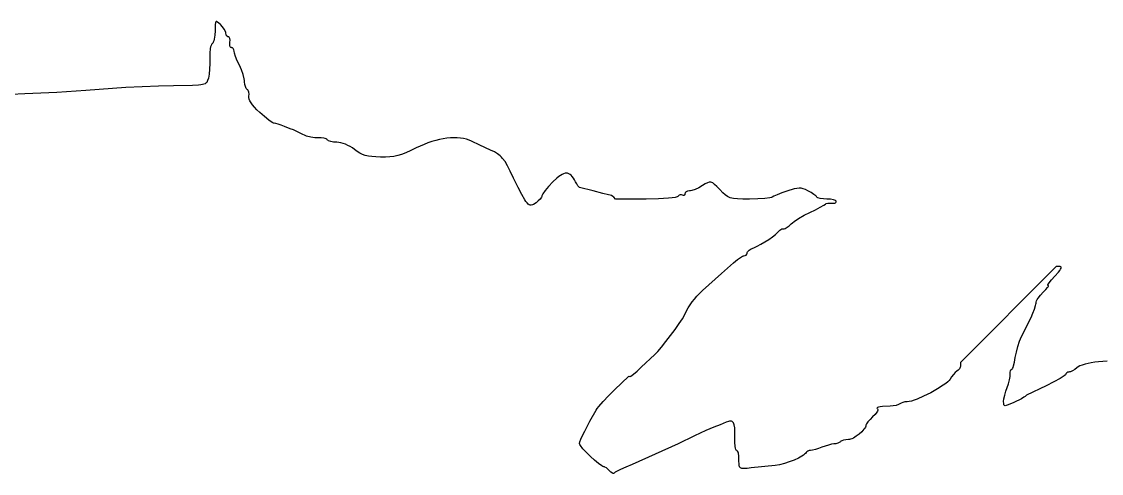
# Model space of a CAD drawing. Extents: x -20.7 to -3.4, y 4.4 to 16.8.
# Drawn here: x -12.048 to -9.462, y 13.263 to 14.344 of the extents above; entities that cross this region are included whole.
import ezdxf

# ---------------------------------------------------------------- set-up
doc = ezdxf.new("R2010")
doc.units = 0
doc.header["$MEASUREMENT"] = 0
doc.layers.add('LAYER_1', color=18, linetype='CONTINUOUS')

msp = doc.modelspace()

# ---------------------------------------------------------------- linework, layer by layer
at = {"layer": 'LAYER_1', "color": 7}
for p, q in [((-11.5849, 14.3366), (-11.5851, 14.3216)), ((-11.5844, 14.3408), (-11.5849, 14.3366)), ((-11.5834, 14.3431), (-11.5844, 14.3408)), ((-11.5827, 14.3436), (-11.5834, 14.3431)), ((-11.5819, 14.3437), (-11.5827, 14.3436)), ((-11.5796, 14.3426), (-11.5819, 14.3437)), ((-11.5764, 14.3402), (-11.5796, 14.3426)), ((-11.5722, 14.3364), (-11.5764, 14.3402)), ((-11.5671, 14.3312), (-11.5722, 14.3364)), ((-11.563, 14.3256), (-11.5671, 14.3312)), ((-11.5857, 14.311), (-11.5871, 14.3017)), ((-11.5851, 14.3216), (-11.5857, 14.311)), ((-11.5603, 14.3203), (-11.563, 14.3256)), ((-11.5595, 14.318), (-11.5603, 14.3203)), ((-11.5592, 14.316), (-11.5595, 14.318)), ((-11.5587, 14.3126), (-11.5592, 14.316)), ((-11.5574, 14.3099), (-11.5587, 14.3126)), ((-11.5555, 14.308), (-11.5574, 14.3099)), ((-11.5544, 14.3075), (-11.5555, 14.308)), ((-11.5531, 14.3073), (-11.5544, 14.3075)), ((-11.552, 14.307), (-11.5531, 14.3073)), ((-11.551, 14.3063), (-11.552, 14.307)), ((-11.5502, 14.3051), (-11.551, 14.3063)), ((-11.5496, 14.3035), (-11.5502, 14.3051)), ((-11.5965, 14.279), (-11.5976, 14.2685)), ((-11.5957, 14.2833), (-11.5965, 14.279)), ((-11.5946, 14.2868), (-11.5957, 14.2833)), ((-11.5934, 14.2894), (-11.5946, 14.2868)), ((-11.592, 14.2909), (-11.5934, 14.2894)), ((-11.5906, 14.2923), (-11.592, 14.2909)), ((-11.5893, 14.2946), (-11.5906, 14.2923)), ((-11.5882, 14.2978), (-11.5893, 14.2946)), ((-11.5871, 14.3017), (-11.5882, 14.2978)), ((-11.55, 14.2893), (-11.5495, 14.2944)), ((-11.5495, 14.2852), (-11.55, 14.2893)), ((-11.549, 14.2994), (-11.5496, 14.3035)), ((-11.5495, 14.2944), (-11.549, 14.2994)), ((-11.5489, 14.2836), (-11.5495, 14.2852)), ((-11.5481, 14.2824), (-11.5489, 14.2836)), ((-11.5471, 14.2817), (-11.5481, 14.2824)), ((-11.5459, 14.2814), (-11.5471, 14.2817)), ((-11.5447, 14.2813), (-11.5459, 14.2814)), ((-11.5435, 14.2808), (-11.5447, 14.2813)), ((-11.5415, 14.279), (-11.5435, 14.2808)), ((-11.5402, 14.2765), (-11.5415, 14.279)), ((-11.5976, 14.2685), (-11.5976, 14.2565)), ((-11.5976, 14.2565), (-11.5975, 14.2434)), ((-11.5396, 14.2733), (-11.5402, 14.2765)), ((-11.5385, 14.2682), (-11.5396, 14.2733)), ((-11.5358, 14.26), (-11.5385, 14.2682)), ((-11.5318, 14.2501), (-11.5358, 14.26)), ((-11.5981, 14.23), (-11.5994, 14.2179)), ((-11.5975, 14.2434), (-11.5981, 14.23)), ((-11.5269, 14.2394), (-11.5318, 14.2501)), ((-11.522, 14.2282), (-11.5269, 14.2394)), ((-11.518, 14.2169), (-11.522, 14.2282)), ((-11.6039, 14.2004), (-11.6051, 14.1983)), ((-11.6029, 14.2028), (-11.6039, 14.2004)), ((-11.6011, 14.2086), (-11.6029, 14.2028)), ((-11.5994, 14.2179), (-11.6011, 14.2086)), ((-11.5152, 14.2069), (-11.518, 14.2169)), ((-11.5145, 14.2027), (-11.5152, 14.2069)), ((-11.5142, 14.1993), (-11.5145, 14.2027)), ((-11.895, 14.1786), (-11.9643, 14.1742)), ((-11.8309, 14.1836), (-11.895, 14.1786)), ((-11.7984, 14.1859), (-11.8309, 14.1836)), ((-11.7599, 14.188), (-11.7984, 14.1859)), ((-11.7203, 14.1894), (-11.7599, 14.188)), ((-11.6845, 14.1902), (-11.7203, 14.1894)), ((-11.639, 14.1908), (-11.6845, 14.1902)), ((-11.6248, 14.1916), (-11.639, 14.1908)), ((-11.6195, 14.1922), (-11.6248, 14.1916)), ((-11.6151, 14.193), (-11.6195, 14.1922)), ((-11.6116, 14.194), (-11.6151, 14.193)), ((-11.6089, 14.1952), (-11.6116, 14.194)), ((-11.6068, 14.1966), (-11.6089, 14.1952)), ((-11.6051, 14.1983), (-11.6068, 14.1966)), ((-11.5136, 14.1935), (-11.5142, 14.1993)), ((-11.5122, 14.1882), (-11.5136, 14.1935)), ((-11.5102, 14.184), (-11.5122, 14.1882)), ((-11.5091, 14.1824), (-11.5102, 14.184)), ((-11.5079, 14.1814), (-11.5091, 14.1824)), ((-11.5067, 14.1804), (-11.5079, 14.1814)), ((-11.5057, 14.179), (-11.5067, 14.1804)), ((-11.5043, 14.1751), (-11.5057, 14.179)), ((-11.5037, 14.1704), (-11.5043, 14.1751)), ((-12.0409, 14.1705), (-12.1269, 14.1671)), ((-11.9643, 14.1742), (-12.0409, 14.1705)), ((-11.5043, 14.1619), (-11.5042, 14.1653)), ((-11.5034, 14.1582), (-11.5043, 14.1619)), ((-11.5042, 14.1653), (-11.5037, 14.1704)), ((-11.5016, 14.154), (-11.5034, 14.1582)), ((-11.4988, 14.1494), (-11.5016, 14.154)), ((-11.495, 14.1443), (-11.4988, 14.1494)), ((-11.4903, 14.1388), (-11.495, 14.1443)), ((-11.4847, 14.1329), (-11.4903, 14.1388)), ((-11.4781, 14.1266), (-11.4847, 14.1329)), ((-11.4665, 14.1164), (-11.4781, 14.1266)), ((-11.4561, 14.108), (-11.4665, 14.1164)), ((-11.448, 14.1024), (-11.4561, 14.108)), ((-11.4452, 14.1008), (-11.448, 14.1024)), ((-11.4433, 14.1003), (-11.4452, 14.1008)), ((-11.4395, 14.0997), (-11.4433, 14.1003)), ((-11.4336, 14.0981), (-11.4395, 14.0997)), ((-11.4265, 14.0957), (-11.4336, 14.0981)), ((-11.4189, 14.0927), (-11.4265, 14.0957)), ((-11.4051, 14.0872), (-11.4189, 14.0927)), ((-11.3975, 14.0844), (-11.4051, 14.0872)), ((-11.3895, 14.0809), (-11.3975, 14.0844)), ((-11.3749, 14.0736), (-11.3895, 14.0809)), ((-11.3706, 14.0717), (-11.3749, 14.0736)), ((-11.3659, 14.0699), (-11.3706, 14.0717)), ((-11.356, 14.0671), (-11.3659, 14.0699)), ((-11.3462, 14.0655), (-11.356, 14.0671)), ((-11.3417, 14.0653), (-11.3462, 14.0655)), ((-11.3378, 14.0654), (-11.3417, 14.0653)), ((-11.3306, 14.0656), (-11.3378, 14.0654)), ((-11.3242, 14.0649), (-11.3306, 14.0656)), ((-11.3215, 14.0642), (-11.3242, 14.0649)), ((-11.3192, 14.0633), (-11.3215, 14.0642)), ((-11.3175, 14.0623), (-11.3192, 14.0633)), ((-11.3164, 14.0611), (-11.3175, 14.0623)), ((-11.3152, 14.0599), (-11.3164, 14.0611)), ((-11.3134, 14.0587), (-11.3152, 14.0599)), ((-11.308, 14.0568), (-11.3134, 14.0587)), ((-11.301, 14.0555), (-11.308, 14.0568)), ((-11.2932, 14.055), (-11.301, 14.0555)), ((-11.2887, 14.0547), (-11.2932, 14.055)), ((-11.2837, 14.0537), (-11.2887, 14.0547)), ((-11.2784, 14.0521), (-11.2837, 14.0537)), ((-11.2728, 14.0501), (-11.2784, 14.0521)), ((-11.2672, 14.0475), (-11.2728, 14.0501)), ((-11.2616, 14.0446), (-11.2672, 14.0475)), ((-11.0938, 14.0459), (-11.1031, 14.0414)), ((-11.0845, 14.0499), (-11.0938, 14.0459)), ((-11.0751, 14.0535), (-11.0845, 14.0499)), ((-11.0658, 14.0566), (-11.0751, 14.0535)), ((-11.0565, 14.0592), (-11.0658, 14.0566)), ((-11.0474, 14.0615), (-11.0565, 14.0592)), ((-11.0384, 14.0632), (-11.0474, 14.0615)), ((-11.0296, 14.0645), (-11.0384, 14.0632)), ((-11.0211, 14.0653), (-11.0296, 14.0645)), ((-11.0128, 14.0656), (-11.0211, 14.0653)), ((-11.0048, 14.0654), (-11.0128, 14.0656)), ((-10.9971, 14.0648), (-11.0048, 14.0654)), ((-10.9898, 14.0637), (-10.9971, 14.0648)), ((-10.9829, 14.0621), (-10.9898, 14.0637)), ((-10.9765, 14.0599), (-10.9829, 14.0621)), ((-10.9705, 14.0573), (-10.9765, 14.0599)), ((-10.9505, 14.0477), (-10.9705, 14.0573)), ((-10.925, 14.036), (-10.9505, 14.0477)), ((-11.2561, 14.0413), (-11.2616, 14.0446)), ((-11.2511, 14.0377), (-11.2561, 14.0413)), ((-11.2444, 14.033), (-11.2511, 14.0377)), ((-11.2381, 14.0291), (-11.2444, 14.033)), ((-11.2318, 14.026), (-11.2381, 14.0291)), ((-11.2251, 14.0237), (-11.2318, 14.026)), ((-11.2177, 14.0219), (-11.2251, 14.0237)), ((-11.2094, 14.0207), (-11.2177, 14.0219)), ((-11.1997, 14.02), (-11.2094, 14.0207)), ((-11.1884, 14.0196), (-11.1997, 14.02)), ((-11.1766, 14.0195), (-11.1884, 14.0196)), ((-11.1662, 14.02), (-11.1766, 14.0195)), ((-11.1567, 14.0211), (-11.1662, 14.02)), ((-11.1475, 14.023), (-11.1567, 14.0211)), ((-11.1381, 14.0259), (-11.1475, 14.023)), ((-11.1279, 14.0298), (-11.1381, 14.0259)), ((-11.1164, 14.0349), (-11.1279, 14.0298)), ((-11.1031, 14.0414), (-11.1164, 14.0349)), ((-10.9159, 14.0317), (-10.925, 14.036)), ((-10.9084, 14.0273), (-10.9159, 14.0317)), ((-10.9019, 14.0224), (-10.9084, 14.0273)), ((-10.899, 14.0196), (-10.9019, 14.0224)), ((-10.8962, 14.0164), (-10.899, 14.0196)), ((-10.8905, 14.0086), (-10.8962, 14.0164)), ((-10.8846, 13.9985), (-10.8905, 14.0086)), ((-10.8779, 13.9857), (-10.8846, 13.9985)), ((-10.87, 13.9693), (-10.8779, 13.9857)), ((-10.8591, 13.9469), (-10.87, 13.9693)), ((-10.7661, 13.9692), (-10.7759, 13.96)), ((-10.7617, 13.9728), (-10.7661, 13.9692)), ((-10.7576, 13.9758), (-10.7617, 13.9728)), ((-10.7537, 13.9781), (-10.7576, 13.9758)), ((-10.7501, 13.9797), (-10.7537, 13.9781)), ((-10.7467, 13.9807), (-10.7501, 13.9797)), ((-10.7435, 13.9811), (-10.7467, 13.9807)), ((-10.7405, 13.9807), (-10.7435, 13.9811)), ((-10.7375, 13.9798), (-10.7405, 13.9807)), ((-10.7347, 13.9781), (-10.7375, 13.9798)), ((-10.732, 13.9759), (-10.7347, 13.9781)), ((-10.7294, 13.9729), (-10.732, 13.9759)), ((-10.7267, 13.9693), (-10.7294, 13.9729)), ((-10.7241, 13.9651), (-10.7267, 13.9693)), ((-10.8504, 13.9298), (-10.8591, 13.9469)), ((-10.7862, 13.9492), (-10.7946, 13.9393)), ((-10.7759, 13.96), (-10.7862, 13.9492)), ((-10.7215, 13.9601), (-10.7241, 13.9651)), ((-10.7187, 13.9552), (-10.7215, 13.9601)), ((-10.7159, 13.951), (-10.7187, 13.9552)), ((-10.7135, 13.9481), (-10.7159, 13.951)), ((-10.7118, 13.9469), (-10.7135, 13.9481)), ((-10.6794, 13.9385), (-10.7118, 13.9469)), ((-10.4354, 13.9423), (-10.4432, 13.9396)), ((-10.4266, 13.9463), (-10.4354, 13.9423)), ((-10.4178, 13.9513), (-10.4266, 13.9463)), ((-10.4109, 13.9554), (-10.4178, 13.9513)), ((-10.4055, 13.9583), (-10.4109, 13.9554)), ((-10.4011, 13.9597), (-10.4055, 13.9583)), ((-10.3991, 13.9598), (-10.4011, 13.9597)), ((-10.3971, 13.9596), (-10.3991, 13.9598)), ((-10.3951, 13.9589), (-10.3971, 13.9596)), ((-10.3931, 13.9578), (-10.3951, 13.9589)), ((-10.3886, 13.9543), (-10.3931, 13.9578)), ((-10.3831, 13.9489), (-10.3886, 13.9543)), ((-10.376, 13.9416), (-10.3831, 13.9489)), ((-10.3691, 13.9343), (-10.376, 13.9416)), ((-10.198, 13.9434), (-10.2152, 13.938)), ((-10.1915, 13.9447), (-10.198, 13.9434)), ((-10.186, 13.9452), (-10.1915, 13.9447)), ((-10.181, 13.9449), (-10.186, 13.9452)), ((-10.1761, 13.9437), (-10.181, 13.9449)), ((-10.1709, 13.9416), (-10.1761, 13.9437)), ((-10.1649, 13.9387), (-10.1709, 13.9416)), ((-10.8434, 13.9176), (-10.8504, 13.9298)), ((-10.8404, 13.9131), (-10.8434, 13.9176)), ((-10.8064, 13.9191), (-10.8108, 13.9145)), ((-10.8034, 13.9233), (-10.8064, 13.9191)), ((-10.8026, 13.9252), (-10.8034, 13.9233)), ((-10.8023, 13.9267), (-10.8026, 13.9252)), ((-10.8018, 13.9287), (-10.8023, 13.9267)), ((-10.8002, 13.9315), (-10.8018, 13.9287)), ((-10.7946, 13.9393), (-10.8002, 13.9315)), ((-10.6565, 13.9325), (-10.6794, 13.9385)), ((-10.6424, 13.9294), (-10.6565, 13.9325)), ((-10.639, 13.9285), (-10.6424, 13.9294)), ((-10.6355, 13.9272), (-10.639, 13.9285)), ((-10.6324, 13.9255), (-10.6355, 13.9272)), ((-10.63, 13.9236), (-10.6324, 13.9255)), ((-10.6255, 13.9191), (-10.63, 13.9236)), ((-10.5526, 13.9191), (-10.6255, 13.9191)), ((-10.523, 13.9196), (-10.5526, 13.9191)), ((-10.499, 13.921), (-10.523, 13.9196)), ((-10.4898, 13.922), (-10.499, 13.921)), ((-10.4826, 13.9231), (-10.4898, 13.922)), ((-10.4778, 13.9243), (-10.4826, 13.9231)), ((-10.4763, 13.925), (-10.4778, 13.9243)), ((-10.4756, 13.9257), (-10.4763, 13.925)), ((-10.4735, 13.928), (-10.4756, 13.9257)), ((-10.4709, 13.9293), (-10.4735, 13.928)), ((-10.4681, 13.9295), (-10.4709, 13.9293)), ((-10.4655, 13.9286), (-10.4681, 13.9295)), ((-10.4631, 13.9277), (-10.4655, 13.9286)), ((-10.4621, 13.9277), (-10.4631, 13.9277)), ((-10.4612, 13.928), (-10.4621, 13.9277)), ((-10.4605, 13.9285), (-10.4612, 13.928)), ((-10.4599, 13.9293), (-10.4605, 13.9285)), ((-10.4595, 13.9317), (-10.4599, 13.9293)), ((-10.4592, 13.9331), (-10.4595, 13.9317)), ((-10.4586, 13.9344), (-10.4592, 13.9331)), ((-10.4576, 13.9355), (-10.4586, 13.9344)), ((-10.4564, 13.9365), (-10.4576, 13.9355)), ((-10.453, 13.938), (-10.4564, 13.9365)), ((-10.4489, 13.9386), (-10.453, 13.938)), ((-10.4464, 13.9388), (-10.4489, 13.9386)), ((-10.4432, 13.9396), (-10.4464, 13.9388)), ((-10.3631, 13.9289), (-10.3691, 13.9343)), ((-10.3573, 13.9249), (-10.3631, 13.9289)), ((-10.3543, 13.9234), (-10.3573, 13.9249)), ((-10.351, 13.9222), (-10.3543, 13.9234)), ((-10.3474, 13.9212), (-10.351, 13.9222)), ((-10.3433, 13.9205), (-10.3474, 13.9212)), ((-10.3336, 13.9196), (-10.3433, 13.9205)), ((-10.321, 13.9192), (-10.3336, 13.9196)), ((-10.3047, 13.9191), (-10.321, 13.9192)), ((-10.2849, 13.9195), (-10.3047, 13.9191)), ((-10.2681, 13.9204), (-10.2849, 13.9195)), ((-10.256, 13.9217), (-10.2681, 13.9204)), ((-10.2523, 13.9225), (-10.256, 13.9217)), ((-10.2504, 13.9233), (-10.2523, 13.9225)), ((-10.2463, 13.9258), (-10.2504, 13.9233)), ((-10.2383, 13.9294), (-10.2463, 13.9258)), ((-10.2276, 13.9336), (-10.2383, 13.9294)), ((-10.2152, 13.938), (-10.2276, 13.9336)), ((-10.1573, 13.9345), (-10.1649, 13.9387)), ((-10.1507, 13.9303), (-10.1573, 13.9345)), ((-10.1459, 13.9267), (-10.1507, 13.9303)), ((-10.1444, 13.9252), (-10.1459, 13.9267)), ((-10.1435, 13.924), (-10.1444, 13.9252)), ((-10.1427, 13.923), (-10.1435, 13.924)), ((-10.141, 13.9221), (-10.1427, 13.923)), ((-10.1355, 13.9206), (-10.141, 13.9221)), ((-10.128, 13.9195), (-10.1355, 13.9206)), ((-10.1193, 13.9191), (-10.128, 13.9195)), ((-10.1107, 13.9187), (-10.1193, 13.9191)), ((-10.1037, 13.9174), (-10.1107, 13.9187)), ((-10.101, 13.9165), (-10.1037, 13.9174)), ((-10.0989, 13.9155), (-10.101, 13.9165)), ((-10.8376, 13.9097), (-10.8404, 13.9131)), ((-10.835, 13.9072), (-10.8376, 13.9097)), ((-10.8325, 13.9056), (-10.835, 13.9072)), ((-10.83, 13.9048), (-10.8325, 13.9056)), ((-10.8275, 13.9047), (-10.83, 13.9048)), ((-10.8249, 13.9052), (-10.8275, 13.9047)), ((-10.8222, 13.9064), (-10.8249, 13.9052)), ((-10.8161, 13.9102), (-10.8222, 13.9064)), ((-10.8108, 13.9145), (-10.8161, 13.9102)), ((-10.1602, 13.8872), (-10.1468, 13.8936)), ((-10.1468, 13.8936), (-10.1353, 13.8994)), ((-10.1353, 13.8994), (-10.127, 13.9041)), ((-10.127, 13.9041), (-10.123, 13.9068)), ((-10.123, 13.9068), (-10.1222, 13.9076)), ((-10.1222, 13.9076), (-10.1209, 13.9083)), ((-10.1209, 13.9083), (-10.1174, 13.9092)), ((-10.1174, 13.9092), (-10.1131, 13.9095)), ((-10.1131, 13.9095), (-10.1085, 13.9091)), ((-10.1085, 13.9091), (-10.1041, 13.9089)), ((-10.1041, 13.9089), (-10.1005, 13.9096)), ((-10.1005, 13.9096), (-10.0991, 13.9103)), ((-10.0991, 13.9103), (-10.0981, 13.9111)), ((-10.0976, 13.9144), (-10.0989, 13.9155)), ((-10.0981, 13.9111), (-10.0974, 13.9121)), ((-10.0972, 13.9132), (-10.0976, 13.9144)), ((-10.0974, 13.9121), (-10.0972, 13.9132)), ((-10.2021, 13.8625), (-10.1981, 13.8656)), ((-10.1981, 13.8656), (-10.1874, 13.8728)), ((-10.1874, 13.8728), (-10.1743, 13.8803)), ((-10.1743, 13.8803), (-10.1602, 13.8872)), ((-10.2424, 13.8346), (-10.2369, 13.8395)), ((-10.2369, 13.8395), (-10.2351, 13.8415)), ((-10.2351, 13.8415), (-10.2341, 13.8431)), ((-10.2341, 13.8431), (-10.2326, 13.845)), ((-10.2326, 13.845), (-10.2302, 13.8466)), ((-10.2302, 13.8466), (-10.2271, 13.8476)), ((-10.2271, 13.8476), (-10.2238, 13.848)), ((-10.2238, 13.848), (-10.2219, 13.8482)), ((-10.2219, 13.8482), (-10.2198, 13.8489)), ((-10.2198, 13.8489), (-10.2149, 13.8515)), ((-10.2149, 13.8515), (-10.2097, 13.8552)), ((-10.2097, 13.8552), (-10.2049, 13.8598)), ((-10.2049, 13.8598), (-10.2021, 13.8625)), ((-10.2778, 13.8109), (-10.2682, 13.8166)), ((-10.2682, 13.8166), (-10.2587, 13.8227)), ((-10.2587, 13.8227), (-10.2499, 13.8289)), ((-10.2499, 13.8289), (-10.2424, 13.8346)), ((-10.3129, 13.7852), (-10.3112, 13.7873)), ((-10.3112, 13.7873), (-10.3108, 13.7886)), ((-10.3108, 13.7886), (-10.3107, 13.7899)), ((-10.3107, 13.7899), (-10.3103, 13.7914)), ((-10.3103, 13.7914), (-10.3094, 13.793)), ((-10.3094, 13.793), (-10.3079, 13.7947)), ((-10.3079, 13.7947), (-10.3059, 13.7964)), ((-10.3059, 13.7964), (-10.3007, 13.7998)), ((-10.3007, 13.7998), (-10.2944, 13.8027)), ((-10.2944, 13.8027), (-10.2867, 13.8061)), ((-10.2867, 13.8061), (-10.2778, 13.8109)), ((-10.3722, 13.741), (-10.343, 13.7665)), ((-10.343, 13.7665), (-10.3333, 13.7745)), ((-10.3333, 13.7745), (-10.3262, 13.7796)), ((-10.3262, 13.7796), (-10.3213, 13.7824)), ((-10.3213, 13.7824), (-10.3195, 13.7831)), ((-10.3195, 13.7831), (-10.3181, 13.7833)), ((-10.3181, 13.7833), (-10.3152, 13.7838)), ((-10.3152, 13.7838), (-10.3129, 13.7852)), ((-10.4174, 13.6999), (-10.3722, 13.741)), ((-9.5701, 13.7574), (-9.7996, 13.5276)), ((-9.5813, 13.726), (-9.5732, 13.7348)), ((-9.5732, 13.7348), (-9.5646, 13.7443)), ((-9.5606, 13.7574), (-9.5701, 13.7574)), ((-9.5646, 13.7443), (-9.5616, 13.7481)), ((-9.5616, 13.7481), (-9.5596, 13.7514)), ((-9.5589, 13.757), (-9.5606, 13.7574)), ((-9.5596, 13.7514), (-9.5584, 13.754)), ((-9.5584, 13.7565), (-9.5589, 13.757)), ((-9.5582, 13.7559), (-9.5584, 13.7565)), ((-9.5584, 13.754), (-9.5582, 13.7559)), ((-9.5908, 13.7075), (-9.5896, 13.7094)), ((-9.5903, 13.7126), (-9.59, 13.7139)), ((-9.5901, 13.7122), (-9.5903, 13.7126)), ((-9.5897, 13.7121), (-9.5901, 13.7122)), ((-9.59, 13.7139), (-9.5889, 13.716)), ((-9.5889, 13.7118), (-9.5897, 13.7121)), ((-9.5896, 13.7094), (-9.5889, 13.7109)), ((-9.5889, 13.716), (-9.5871, 13.7188)), ((-9.5889, 13.7109), (-9.5889, 13.7118)), ((-9.5871, 13.7188), (-9.5813, 13.726)), ((-10.4369, 13.6798), (-10.4311, 13.6864)), ((-10.4311, 13.6864), (-10.4247, 13.693)), ((-10.4247, 13.693), (-10.4174, 13.6999)), ((-9.6134, 13.682), (-9.608, 13.6893)), ((-9.608, 13.6893), (-9.6013, 13.6963)), ((-9.6013, 13.6963), (-9.5951, 13.7024)), ((-9.5951, 13.7024), (-9.5908, 13.7075)), ((-10.4563, 13.6502), (-10.4517, 13.6586)), ((-10.4517, 13.6586), (-10.447, 13.6661)), ((-10.447, 13.6661), (-10.4421, 13.6732)), ((-10.4421, 13.6732), (-10.4369, 13.6798)), ((-9.622, 13.6557), (-9.6194, 13.6641)), ((-9.6194, 13.6641), (-9.6187, 13.6675)), ((-9.6187, 13.6675), (-9.6184, 13.6701)), ((-9.6184, 13.6701), (-9.6181, 13.6725)), ((-9.6181, 13.6725), (-9.6171, 13.6753)), ((-9.6171, 13.6753), (-9.6155, 13.6785)), ((-9.6155, 13.6785), (-9.6134, 13.682)), ((-10.4734, 13.6212), (-10.4657, 13.6328)), ((-10.4657, 13.6328), (-10.4609, 13.641)), ((-10.4609, 13.641), (-10.4563, 13.6502)), ((-9.6534, 13.5899), (-9.6305, 13.6358)), ((-9.6305, 13.6358), (-9.6258, 13.6459)), ((-9.6258, 13.6459), (-9.622, 13.6557)), ((-10.4941, 13.5925), (-10.4831, 13.6073)), ((-10.4831, 13.6073), (-10.4734, 13.6212)), ((-10.5053, 13.5779), (-10.4941, 13.5925)), ((-9.6579, 13.5791), (-9.6556, 13.5849)), ((-9.6556, 13.5849), (-9.6534, 13.5899)), ((-10.5313, 13.5472), (-10.5248, 13.554)), ((-10.5248, 13.554), (-10.5158, 13.5646)), ((-10.5158, 13.5646), (-10.5053, 13.5779)), ((-9.6657, 13.5524), (-9.6622, 13.5661)), ((-9.6622, 13.5661), (-9.6579, 13.5791)), ((-10.564, 13.5168), (-10.5313, 13.5472)), ((-9.6723, 13.5198), (-9.67, 13.5288)), ((-9.67, 13.5288), (-9.6681, 13.5397)), ((-9.6681, 13.5397), (-9.6657, 13.5524)), ((-9.4777, 13.5284), (-9.4861, 13.5271)), ((-9.4691, 13.5293), (-9.4777, 13.5284)), ((-9.4481, 13.5308), (-9.4691, 13.5293)), ((-10.5827, 13.5003), (-10.5741, 13.5076)), ((-10.5741, 13.5076), (-10.564, 13.5168)), ((-9.8123, 13.504), (-9.8166, 13.4994)), ((-9.8083, 13.507), (-9.8123, 13.504)), ((-9.8049, 13.5097), (-9.8083, 13.507)), ((-9.8022, 13.513), (-9.8049, 13.5097)), ((-9.8003, 13.5165), (-9.8022, 13.513)), ((-9.7998, 13.5183), (-9.8003, 13.5165)), ((-9.7996, 13.5199), (-9.7998, 13.5183)), ((-9.7996, 13.5276), (-9.7996, 13.5199)), ((-9.6806, 13.5047), (-9.68, 13.5083)), ((-9.6803, 13.5003), (-9.6806, 13.5047)), ((-9.68, 13.5083), (-9.6788, 13.5107)), ((-9.6788, 13.5107), (-9.6779, 13.5113)), ((-9.6779, 13.5113), (-9.677, 13.5116)), ((-9.677, 13.5116), (-9.6759, 13.5122)), ((-9.6759, 13.5122), (-9.6747, 13.5138)), ((-9.6747, 13.5138), (-9.6735, 13.5164)), ((-9.6735, 13.5164), (-9.6723, 13.5198)), ((-9.5467, 13.5019), (-9.5471, 13.5009)), ((-9.5451, 13.5036), (-9.5467, 13.5019)), ((-9.5426, 13.5047), (-9.5451, 13.5036)), ((-9.5397, 13.5051), (-9.5426, 13.5047)), ((-9.538, 13.5053), (-9.5397, 13.5051)), ((-9.5359, 13.5059), (-9.538, 13.5053)), ((-9.531, 13.5081), (-9.5359, 13.5059)), ((-9.5258, 13.5114), (-9.531, 13.5081)), ((-9.5208, 13.5154), (-9.5258, 13.5114)), ((-9.5176, 13.5176), (-9.5208, 13.5154)), ((-9.5132, 13.5198), (-9.5176, 13.5176)), ((-9.5077, 13.5218), (-9.5132, 13.5198)), ((-9.5012, 13.5238), (-9.5077, 13.5218)), ((-9.4939, 13.5255), (-9.5012, 13.5238)), ((-9.4861, 13.5271), (-9.4939, 13.5255)), ((-10.6286, 13.4622), (-10.5939, 13.4954)), ((-10.5939, 13.4954), (-10.5917, 13.4942)), ((-10.5917, 13.4942), (-10.5908, 13.4944)), ((-10.5908, 13.4944), (-10.5889, 13.4956)), ((-10.5889, 13.4956), (-10.5827, 13.5003)), ((-9.8348, 13.4778), (-9.8407, 13.4736)), ((-9.83, 13.4818), (-9.8348, 13.4778)), ((-9.8264, 13.4853), (-9.83, 13.4818)), ((-9.8242, 13.4884), (-9.8264, 13.4853)), ((-9.8207, 13.494), (-9.8242, 13.4884)), ((-9.8166, 13.4994), (-9.8207, 13.494)), ((-9.6874, 13.4681), (-9.6841, 13.4771)), ((-9.6841, 13.4771), (-9.6817, 13.4862)), ((-9.6817, 13.4862), (-9.6804, 13.4942)), ((-9.6804, 13.4942), (-9.6802, 13.4976)), ((-9.6802, 13.4976), (-9.6803, 13.5003)), ((-9.576, 13.4815), (-9.5942, 13.4724)), ((-9.5611, 13.4897), (-9.576, 13.4815)), ((-9.551, 13.4961), (-9.5611, 13.4897)), ((-9.5482, 13.4984), (-9.551, 13.4961)), ((-9.5473, 13.4999), (-9.5482, 13.4984)), ((-9.5471, 13.5009), (-9.5473, 13.4999)), ((-10.6427, 13.4482), (-10.6286, 13.4622)), ((-9.8709, 13.4556), (-9.8877, 13.4473)), ((-9.8548, 13.4646), (-9.8709, 13.4556)), ((-9.8407, 13.4736), (-9.8548, 13.4646)), ((-9.6935, 13.4496), (-9.6908, 13.459)), ((-9.6908, 13.459), (-9.6874, 13.4681)), ((-9.6411, 13.4501), (-9.6443, 13.4469)), ((-9.5942, 13.4724), (-9.6411, 13.4501)), ((-10.666, 13.4224), (-10.6557, 13.4344)), ((-10.6557, 13.4344), (-10.6427, 13.4482)), ((-9.9536, 13.4254), (-9.9606, 13.4241)), ((-9.948, 13.4271), (-9.9536, 13.4254)), ((-9.946, 13.4281), (-9.948, 13.4271)), ((-9.9446, 13.4291), (-9.946, 13.4281)), ((-9.9417, 13.431), (-9.9446, 13.4291)), ((-9.9375, 13.4325), (-9.9417, 13.431)), ((-9.9324, 13.4336), (-9.9375, 13.4325)), ((-9.9271, 13.4339), (-9.9324, 13.4336)), ((-9.9227, 13.4344), (-9.9271, 13.4339)), ((-9.9172, 13.4357), (-9.9227, 13.4344)), ((-9.9107, 13.4377), (-9.9172, 13.4357)), ((-9.9035, 13.4404), (-9.9107, 13.4377)), ((-9.8877, 13.4473), (-9.9035, 13.4404)), ((-9.6961, 13.4343), (-9.6954, 13.441)), ((-9.696, 13.4301), (-9.6961, 13.4343)), ((-9.6956, 13.4271), (-9.696, 13.4301)), ((-9.6947, 13.4252), (-9.6956, 13.4271)), ((-9.6954, 13.441), (-9.6935, 13.4496)), ((-9.6939, 13.4247), (-9.6947, 13.4252)), ((-9.6928, 13.4245), (-9.6939, 13.4247)), ((-9.6899, 13.4248), (-9.6928, 13.4245)), ((-9.6856, 13.4263), (-9.6899, 13.4248)), ((-9.6718, 13.4324), (-9.6856, 13.4263)), ((-9.6537, 13.4413), (-9.6718, 13.4324)), ((-9.6475, 13.4447), (-9.6537, 13.4413)), ((-9.6443, 13.4469), (-9.6475, 13.4447)), ((-10.6871, 13.3879), (-10.6722, 13.414)), ((-10.6722, 13.414), (-10.6697, 13.4177)), ((-10.6697, 13.4177), (-10.666, 13.4224)), ((-10.004, 13.4038), (-10.0099, 13.3977)), ((-9.9998, 13.4095), (-10.004, 13.4038)), ((-9.9985, 13.4119), (-9.9998, 13.4095)), ((-9.9986, 13.4205), (-9.9996, 13.4195)), ((-9.9996, 13.4195), (-9.9993, 13.4183)), ((-9.9993, 13.4183), (-9.9981, 13.4168)), ((-9.9962, 13.4213), (-9.9986, 13.4205)), ((-9.9977, 13.414), (-9.9985, 13.4119)), ((-9.9981, 13.4168), (-9.9976, 13.4157)), ((-9.9976, 13.4157), (-9.9977, 13.414)), ((-9.9922, 13.4219), (-9.9962, 13.4213)), ((-9.9864, 13.4225), (-9.9922, 13.4219)), ((-9.9683, 13.4234), (-9.9864, 13.4225)), ((-9.9606, 13.4241), (-9.9683, 13.4234)), ((-10.6997, 13.3637), (-10.6871, 13.3879)), ((-10.3905, 13.3733), (-10.4098, 13.3649)), ((-10.3754, 13.379), (-10.3905, 13.3733)), ((-10.3611, 13.3849), (-10.3754, 13.379)), ((-10.3551, 13.3871), (-10.3611, 13.3849)), ((-10.3525, 13.3876), (-10.3551, 13.3871)), ((-10.3502, 13.3877), (-10.3525, 13.3876)), ((-10.3481, 13.3873), (-10.3502, 13.3877)), ((-10.3463, 13.3865), (-10.3481, 13.3873)), ((-10.3448, 13.3853), (-10.3463, 13.3865)), ((-10.3434, 13.3835), (-10.3448, 13.3853)), ((-10.3423, 13.3813), (-10.3434, 13.3835)), ((-10.3414, 13.3785), (-10.3423, 13.3813)), ((-10.3402, 13.3714), (-10.3414, 13.3785)), ((-10.0273, 13.3735), (-10.0288, 13.3709)), ((-10.0263, 13.3759), (-10.0273, 13.3735)), ((-10.026, 13.3781), (-10.0263, 13.3759)), ((-10.0257, 13.3793), (-10.026, 13.3781)), ((-10.0247, 13.3811), (-10.0257, 13.3793)), ((-10.0213, 13.3858), (-10.0247, 13.3811)), ((-10.0162, 13.3915), (-10.0213, 13.3858)), ((-10.0099, 13.3977), (-10.0162, 13.3915)), ((-10.7085, 13.3445), (-10.7047, 13.3532)), ((-10.7047, 13.3532), (-10.6997, 13.3637)), ((-10.437, 13.3523), (-10.4756, 13.3337)), ((-10.4098, 13.3649), (-10.437, 13.3523)), ((-10.3397, 13.362), (-10.3402, 13.3714)), ((-10.3398, 13.3502), (-10.3397, 13.362)), ((-10.3397, 13.3375), (-10.3398, 13.3502)), ((-10.056, 13.3473), (-10.0594, 13.3457)), ((-10.0491, 13.3515), (-10.056, 13.3473)), ((-10.0422, 13.3567), (-10.0491, 13.3515)), ((-10.0359, 13.3624), (-10.0422, 13.3567)), ((-10.0308, 13.3681), (-10.0359, 13.3624)), ((-10.0288, 13.3709), (-10.0308, 13.3681)), ((-10.7118, 13.3338), (-10.7109, 13.3379)), ((-10.7112, 13.3318), (-10.7118, 13.3338)), ((-10.7096, 13.329), (-10.7112, 13.3318)), ((-10.7109, 13.3379), (-10.7085, 13.3445)), ((-10.7039, 13.3217), (-10.7096, 13.329)), ((-10.6957, 13.3127), (-10.7039, 13.3217)), ((-10.4756, 13.3337), (-10.5856, 13.2842)), ((-10.3389, 13.3271), (-10.3397, 13.3375)), ((-10.3382, 13.3231), (-10.3389, 13.3271)), ((-10.3374, 13.3201), (-10.3382, 13.3231)), ((-10.1393, 13.3221), (-10.147, 13.3197)), ((-10.1316, 13.325), (-10.1393, 13.3221)), ((-10.1236, 13.328), (-10.1316, 13.325)), ((-10.1155, 13.3305), (-10.1236, 13.328)), ((-10.1082, 13.3323), (-10.1155, 13.3305)), ((-10.1026, 13.3331), (-10.1082, 13.3323)), ((-10.098, 13.3337), (-10.1026, 13.3331)), ((-10.0935, 13.3349), (-10.098, 13.3337)), ((-10.0897, 13.3366), (-10.0935, 13.3349)), ((-10.0869, 13.3385), (-10.0897, 13.3366)), ((-10.0857, 13.3395), (-10.0869, 13.3385)), ((-10.0839, 13.3404), (-10.0857, 13.3395)), ((-10.0794, 13.342), (-10.0839, 13.3404)), ((-10.0739, 13.343), (-10.0794, 13.342)), ((-10.0681, 13.3434), (-10.0739, 13.343)), ((-10.0655, 13.3436), (-10.0681, 13.3434)), ((-10.0626, 13.3444), (-10.0655, 13.3436)), ((-10.0594, 13.3457), (-10.0626, 13.3444)), ((-10.686, 13.3032), (-10.6957, 13.3127)), ((-10.6759, 13.294), (-10.686, 13.3032)), ((-10.3365, 13.3182), (-10.3374, 13.3201)), ((-10.3354, 13.3175), (-10.3365, 13.3182)), ((-10.3343, 13.317), (-10.3354, 13.3175)), ((-10.3333, 13.3157), (-10.3343, 13.317)), ((-10.3324, 13.3136), (-10.3333, 13.3157)), ((-10.3316, 13.3109), (-10.3324, 13.3136)), ((-10.3305, 13.3037), (-10.3316, 13.3109)), ((-10.3301, 13.295), (-10.3305, 13.3037)), ((-10.3296, 13.282), (-10.3301, 13.295)), ((-10.1878, 13.2991), (-10.1982, 13.2944)), ((-10.1792, 13.3039), (-10.1878, 13.2991)), ((-10.1757, 13.3062), (-10.1792, 13.3039)), ((-10.1728, 13.3085), (-10.1757, 13.3062)), ((-10.1707, 13.3106), (-10.1728, 13.3085)), ((-10.1694, 13.3126), (-10.1707, 13.3106)), ((-10.1679, 13.3145), (-10.1694, 13.3126)), ((-10.1653, 13.3161), (-10.1679, 13.3145)), ((-10.1621, 13.3171), (-10.1653, 13.3161)), ((-10.1585, 13.3175), (-10.1621, 13.3171)), ((-10.1537, 13.3181), (-10.1585, 13.3175)), ((-10.147, 13.3197), (-10.1537, 13.3181)), ((-10.6665, 13.2861), (-10.6759, 13.294)), ((-10.6588, 13.2807), (-10.6665, 13.2861)), ((-10.6559, 13.2792), (-10.6588, 13.2807)), ((-10.6538, 13.2787), (-10.6559, 13.2792)), ((-10.6526, 13.2785), (-10.6538, 13.2787)), ((-10.6511, 13.2779), (-10.6526, 13.2785)), ((-10.6477, 13.2757), (-10.6511, 13.2779)), ((-10.644, 13.2726), (-10.6477, 13.2757)), ((-10.6403, 13.2687), (-10.644, 13.2726)), ((-10.6141, 13.272), (-10.6237, 13.2671)), ((-10.601, 13.2779), (-10.6141, 13.272)), ((-10.5856, 13.2842), (-10.601, 13.2779)), ((-10.3285, 13.2781), (-10.3296, 13.282)), ((-10.3276, 13.2767), (-10.3285, 13.2781)), ((-10.3264, 13.2757), (-10.3276, 13.2767)), ((-10.3249, 13.2749), (-10.3264, 13.2757)), ((-10.323, 13.2744), (-10.3249, 13.2749)), ((-10.3178, 13.2741), (-10.323, 13.2744)), ((-10.3106, 13.2746), (-10.3178, 13.2741)), ((-10.301, 13.2756), (-10.3106, 13.2746)), ((-10.2437, 13.2817), (-10.301, 13.2756)), ((-10.233, 13.2834), (-10.2437, 13.2817)), ((-10.2214, 13.2863), (-10.233, 13.2834)), ((-10.2096, 13.29), (-10.2214, 13.2863)), ((-10.1982, 13.2944), (-10.2096, 13.29)), ((-10.6368, 13.2652), (-10.6403, 13.2687)), ((-10.6334, 13.2631), (-10.6368, 13.2652)), ((-10.6318, 13.2627), (-10.6334, 13.2631)), ((-10.6304, 13.2626), (-10.6318, 13.2627)), ((-10.6292, 13.263), (-10.6304, 13.2626)), ((-10.6282, 13.2639), (-10.6292, 13.263)), ((-10.6267, 13.2652), (-10.6282, 13.2639)), ((-10.6237, 13.2671), (-10.6267, 13.2652))]:
    msp.add_line(p, q, dxfattribs=at)

doc.saveas('drawing.dxf')
